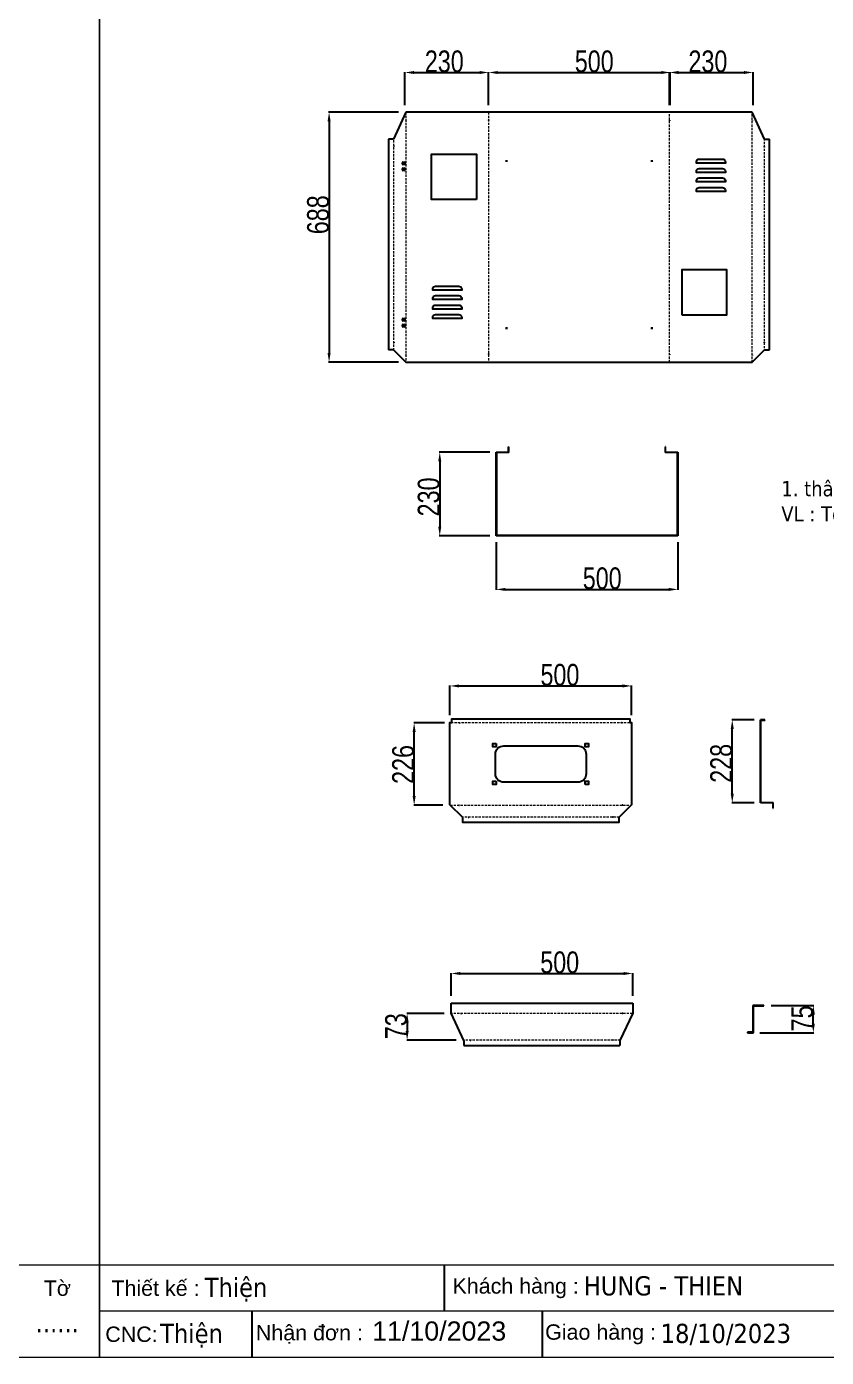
# Model space of a CAD drawing. Header units: inches. Extents: x 21 to 136330, y 8 to 58290.
# Drawn here: x 8007 to 10209, y 19901 to 23563 of the extents above; entities that cross this region are included whole.
import ezdxf
from ezdxf.enums import TextEntityAlignment as Align

# ---------------------------------------------------------------- set-up
doc = ezdxf.new("R2010")
doc.units = ezdxf.units.IN
doc.header["$MEASUREMENT"] = 0
doc.linetypes.add('HIDDEN', pattern=[9.525, 6.35, -3.175])
for name, color, linetype in [('0 KHUNG KT01', 7, 'Continuous'), ('@.0.DM. NÉT CHÍNH', 7, 'Continuous'), ('@.DM. ĐIỂM DẤU', 1, 'Continuous')]:
    doc.layers.add(name, color=color, linetype=linetype)
doc.layers.add('0 TĂNG CỨNG', color=7, linetype='Continuous', lineweight=15)
doc.layers.add('@.0.DM. NÉT ĐỨT', color=8, linetype='HIDDEN', lineweight=9)
doc.layers.add('@.DM. KÍCH THƯỚC', color=8, linetype='Continuous', transparency=0.2)
doc.layers.add('@.DM. KÍCH THƯỚC @ 1', color=8, linetype='Continuous', transparency=0.2)
doc.styles.add('ARIAL', font='arial.ttf')
doc.styles.add('Note Text (ISO)', font='tahoma.ttf')
doc.styles.add('roman', font='roman.shx', dxfattribs={"width": 0.8})
doc.styles.add('Tahoma (Input Text)', font='tahoma.ttf')
doc.dimstyles.new('Kích thước Duy Mạnh', dxfattribs={"dimtxt": 30, "dimasz": 25, "dimexe": 1.25, "dimexo": 20, "dimtad": 1, "dimdec": 1, "dimtxsty": 'roman', "dimcen": 2.5, "dimclrd": 8, "dimclre": 8, "dimclrt": 2, "dimadec": 0, "dimazin": 0, "dimtfac": 1, "dimtdec": 1, "dimtix": 1, "dimtmove": 0, "dimatfit": 3, "dimfxl": 1, "dimtfillclr": 1, "dimarcsym": 0})

# ---------------------------------------------------------------- blocks, each defined once
blk = doc.blocks.new('*D1135')
at = {"layer": '@.DM. KÍCH THƯỚC', "color": 8, "lineweight": -2, "transparency": 16777216}
for p, q in [((9172.9, 21668), (9172.9, 21749.9)), ((9672.9, 21668), (9672.9, 21749.9))]:
    blk.add_line(p, q, dxfattribs=at)
at = {"layer": '@.DM. KÍCH THƯỚC', "lineweight": -2, "transparency": 16777216}
blk.add_line((9197.9, 21748.6), (9647.9, 21748.6), dxfattribs=at)
at = {"layer": '@.DM. KÍCH THƯỚC', "transparency": 16777216}
for points in [[(9197.9, 21752.8), (9197.9, 21744.5), (9172.9, 21748.6)], [(9647.9, 21752.8), (9647.9, 21744.5), (9672.9, 21748.6)]]:
    blk.add_solid(points, dxfattribs=at)
at = {"layer": 'Defpoints', "color": 0, "transparency": 16777216}
for p in [(9672.9, 21748.6), (9172.9, 21648), (9672.9, 21648)]:
    blk.add_point(p, dxfattribs=at)
at = {"layer": '@.DM. KÍCH THƯỚC', "color": 2, "transparency": 16777216, "insert": (9422.1, 21809.3), "char_height": 60, "attachment_point": 1, "style": 'roman'}
blk.add_mtext('500', dxfattribs=at)
blk = doc.blocks.new('*D1138')
at = {"layer": '@.DM. KÍCH THƯỚC', "color": 8, "lineweight": -2, "transparency": 16777216}
for p, q in [((9176, 20896), (9176, 20958.8)), ((9676, 20896), (9676, 20958.8))]:
    blk.add_line(p, q, dxfattribs=at)
at = {"layer": '@.DM. KÍCH THƯỚC', "lineweight": -2, "transparency": 16777216}
blk.add_line((9201, 20957.6), (9651, 20957.6), dxfattribs=at)
at = {"layer": '@.DM. KÍCH THƯỚC', "transparency": 16777216}
for points in [[(9201, 20961.7), (9201, 20953.4), (9176, 20957.6)], [(9651, 20961.7), (9651, 20953.4), (9676, 20957.6)]]:
    blk.add_solid(points, dxfattribs=at)
at = {"layer": 'Defpoints', "color": 0, "transparency": 16777216}
for p in [(9676, 20957.6), (9176, 20876), (9676, 20876)]:
    blk.add_point(p, dxfattribs=at)
at = {"layer": '@.DM. KÍCH THƯỚC', "color": 2, "transparency": 16777216, "insert": (9421.5, 21018.2), "char_height": 60, "attachment_point": 1, "style": 'roman'}
blk.add_mtext('500', dxfattribs=at)
blk = doc.blocks.new('*D1139')
at = {"layer": '@.DM. KÍCH THƯỚC', "color": 8, "lineweight": -2, "transparency": 16777216}
for p, q in [((9156.7, 20847.1), (9053.8, 20847.1)), ((9190.3, 20774.2), (9053.8, 20774.2))]:
    blk.add_line(p, q, dxfattribs=at)
at = {"layer": '@.DM. KÍCH THƯỚC', "lineweight": -2, "transparency": 16777216}
blk.add_line((9055, 20822.1), (9055, 20799.2), dxfattribs=at)
at = {"layer": '@.DM. KÍCH THƯỚC', "transparency": 16777216}
for points in [[(9050.8, 20822.1), (9059.2, 20822.1), (9055, 20847.1)], [(9050.8, 20799.2), (9059.2, 20799.2), (9055, 20774.2)]]:
    blk.add_solid(points, dxfattribs=at)
at = {"layer": 'Defpoints', "color": 0, "transparency": 16777216}
for p in [(9176.7, 20847.1), (9055, 20774.2), (9210.3, 20774.2)]:
    blk.add_point(p, dxfattribs=at)
at = {"layer": '@.DM. KÍCH THƯỚC', "color": 2, "transparency": 16777216, "insert": (8994.4, 20776.8), "char_height": 60, "attachment_point": 1, "rotation": 90, "style": 'roman'}
blk.add_mtext('73', dxfattribs=at)
blk = doc.blocks.new('*D1141')
at = {"layer": '@.DM. KÍCH THƯỚC', "color": 8, "lineweight": -2, "transparency": 16777216}
for p, q in [((9157.9, 21647), (9073.1, 21647)), ((9153.6, 21420.8), (9073.1, 21420.8))]:
    blk.add_line(p, q, dxfattribs=at)
at = {"layer": '@.DM. KÍCH THƯỚC', "lineweight": -2, "transparency": 16777216}
blk.add_line((9074.3, 21445.8), (9074.3, 21622), dxfattribs=at)
at = {"layer": '@.DM. KÍCH THƯỚC', "transparency": 16777216}
for points in [[(9070.1, 21622), (9078.5, 21622), (9074.3, 21647)], [(9070.1, 21445.8), (9078.5, 21445.8), (9074.3, 21420.8)]]:
    blk.add_solid(points, dxfattribs=at)
at = {"layer": 'Defpoints', "color": 0, "transparency": 16777216}
for p in [(9074.3, 21647), (9177.9, 21647), (9173.6, 21420.8)]:
    blk.add_point(p, dxfattribs=at)
at = {"layer": '@.DM. KÍCH THƯỚC', "color": 2, "transparency": 16777216, "insert": (9013.7, 21479.1), "char_height": 60, "attachment_point": 1, "rotation": 90, "style": 'roman'}
blk.add_mtext('226', dxfattribs=at)
blk = doc.blocks.new('*D1142')
at = {"layer": '@.DM. KÍCH THƯỚC', "color": 8, "lineweight": -2, "transparency": 16777216}
for p, q in [((10010.1, 21655.2), (9948.9, 21655.2)), ((10010.1, 21426.9), (9948.9, 21426.9))]:
    blk.add_line(p, q, dxfattribs=at)
at = {"layer": '@.DM. KÍCH THƯỚC', "lineweight": -2, "transparency": 16777216}
blk.add_line((9950.1, 21451.9), (9950.1, 21630.2), dxfattribs=at)
at = {"layer": '@.DM. KÍCH THƯỚC', "transparency": 16777216}
for points in [[(9945.9, 21630.2), (9954.3, 21630.2), (9950.1, 21655.2)], [(9945.9, 21451.9), (9954.3, 21451.9), (9950.1, 21426.9)]]:
    blk.add_solid(points, dxfattribs=at)
at = {"layer": 'Defpoints', "color": 0, "transparency": 16777216}
for p in [(9950.1, 21655.2), (10030.1, 21655.2), (10030.1, 21426.9)]:
    blk.add_point(p, dxfattribs=at)
at = {"layer": '@.DM. KÍCH THƯỚC', "color": 2, "transparency": 16777216, "insert": (9889.5, 21482.1), "char_height": 60, "attachment_point": 1, "rotation": 90, "style": 'roman'}
blk.add_mtext('228', dxfattribs=at)
blk = doc.blocks.new('*D1169')
at = {"layer": '@.DM. KÍCH THƯỚC', "color": 8, "lineweight": -2, "transparency": 16777216}
for p, q in [((9031.5, 23326.9), (8838.9, 23326.9)), ((9031, 22639.3), (8838.9, 22639.3))]:
    blk.add_line(p, q, dxfattribs=at)
at = {"layer": '@.DM. KÍCH THƯỚC', "lineweight": -2, "transparency": 16777216}
blk.add_line((8840.1, 23301.9), (8840.1, 22664.3), dxfattribs=at)
at = {"layer": '@.DM. KÍCH THƯỚC', "transparency": 16777216}
for points in [[(8835.9, 23301.9), (8844.3, 23301.9), (8840.1, 23326.9)], [(8835.9, 22664.3), (8844.3, 22664.3), (8840.1, 22639.3)]]:
    blk.add_solid(points, dxfattribs=at)
at = {"layer": 'Defpoints', "color": 0, "transparency": 16777216}
for p in [(9051.5, 23326.9), (8840.1, 22639.3), (9051, 22639.3)]:
    blk.add_point(p, dxfattribs=at)
at = {"layer": '@.DM. KÍCH THƯỚC', "color": 2, "transparency": 16777216, "insert": (8779.5, 22991.4), "char_height": 60, "attachment_point": 1, "rotation": 90, "style": 'roman'}
blk.add_mtext('688', dxfattribs=at)
blk = doc.blocks.new('*D1170')
at = {"layer": '@.DM. KÍCH THƯỚC', "color": 8, "lineweight": -2, "transparency": 16777216}
for p, q in [((9049, 23346.8), (9049, 23437.6)), ((9279.3, 23346.9), (9279.3, 23437.6))]:
    blk.add_line(p, q, dxfattribs=at)
at = {"layer": '@.DM. KÍCH THƯỚC', "lineweight": -2, "transparency": 16777216}
blk.add_line((9074, 23436.4), (9254.3, 23436.4), dxfattribs=at)
at = {"layer": '@.DM. KÍCH THƯỚC', "transparency": 16777216}
for points in [[(9074, 23440.5), (9074, 23432.2), (9049, 23436.4)], [(9254.3, 23440.5), (9254.3, 23432.2), (9279.3, 23436.4)]]:
    blk.add_solid(points, dxfattribs=at)
at = {"layer": 'Defpoints', "color": 0, "transparency": 16777216}
for p in [(9279.3, 23436.4), (9049, 23326.8), (9279.3, 23326.9)]:
    blk.add_point(p, dxfattribs=at)
at = {"layer": '@.DM. KÍCH THƯỚC', "color": 2, "transparency": 16777216, "insert": (9103.7, 23497), "char_height": 60, "attachment_point": 1, "style": 'roman'}
blk.add_mtext('230', dxfattribs=at)
blk = doc.blocks.new('*D1171')
at = {"layer": '@.DM. KÍCH THƯỚC', "color": 8, "lineweight": -2, "transparency": 16777216}
for p, q in [((9279.3, 23346.9), (9279.3, 23437.6)), ((9779.6, 23346.9), (9779.6, 23437.6))]:
    blk.add_line(p, q, dxfattribs=at)
at = {"layer": '@.DM. KÍCH THƯỚC', "lineweight": -2, "transparency": 16777216}
blk.add_line((9304.3, 23436.4), (9754.6, 23436.4), dxfattribs=at)
at = {"layer": '@.DM. KÍCH THƯỚC', "transparency": 16777216}
for points in [[(9304.3, 23440.5), (9304.3, 23432.2), (9279.3, 23436.4)], [(9754.6, 23440.5), (9754.6, 23432.2), (9779.6, 23436.4)]]:
    blk.add_solid(points, dxfattribs=at)
at = {"layer": 'Defpoints', "color": 0, "transparency": 16777216}
for p in [(9779.6, 23436.4), (9279.3, 23326.9), (9779.6, 23326.9)]:
    blk.add_point(p, dxfattribs=at)
at = {"layer": '@.DM. KÍCH THƯỚC', "color": 2, "transparency": 16777216, "insert": (9516.6, 23497), "char_height": 60, "attachment_point": 1, "style": 'roman'}
blk.add_mtext('500', dxfattribs=at)
blk = doc.blocks.new('*D1172')
at = {"layer": '@.DM. KÍCH THƯỚC', "color": 8, "lineweight": -2, "transparency": 16777216}
for p, q in [((9777.2, 23346.9), (9777.2, 23437.6)), ((10007.6, 23346.8), (10007.6, 23437.6))]:
    blk.add_line(p, q, dxfattribs=at)
at = {"layer": '@.DM. KÍCH THƯỚC', "lineweight": -2, "transparency": 16777216}
blk.add_line((9802.2, 23436.4), (9982.6, 23436.4), dxfattribs=at)
at = {"layer": '@.DM. KÍCH THƯỚC', "transparency": 16777216}
for points in [[(9802.2, 23440.5), (9802.2, 23432.2), (9777.2, 23436.4)], [(9982.6, 23440.5), (9982.6, 23432.2), (10007.6, 23436.4)]]:
    blk.add_solid(points, dxfattribs=at)
at = {"layer": 'Defpoints', "color": 0, "transparency": 16777216}
for p in [(10007.6, 23436.4), (9777.2, 23326.9), (10007.6, 23326.8)]:
    blk.add_point(p, dxfattribs=at)
at = {"layer": '@.DM. KÍCH THƯỚC', "color": 2, "transparency": 16777216, "insert": (9829.5, 23497), "char_height": 60, "attachment_point": 1, "style": 'roman'}
blk.add_mtext('230', dxfattribs=at)
blk = doc.blocks.new('*D1173')
at = {"layer": '@.DM. KÍCH THƯỚC', "color": 8, "lineweight": -2, "transparency": 16777216}
for p, q in [((9282.6, 22391.8), (9143.6, 22391.8)), ((9282.6, 22161.8), (9143.6, 22161.8))]:
    blk.add_line(p, q, dxfattribs=at)
at = {"layer": '@.DM. KÍCH THƯỚC', "lineweight": -2, "transparency": 16777216}
blk.add_line((9144.8, 22366.8), (9144.8, 22186.8), dxfattribs=at)
at = {"layer": '@.DM. KÍCH THƯỚC', "transparency": 16777216}
for points in [[(9140.6, 22366.8), (9149, 22366.8), (9144.8, 22391.8)], [(9140.6, 22186.8), (9149, 22186.8), (9144.8, 22161.8)]]:
    blk.add_solid(points, dxfattribs=at)
at = {"layer": 'Defpoints', "color": 0, "transparency": 16777216}
for p in [(9302.6, 22391.8), (9144.8, 22161.8), (9302.6, 22161.8)]:
    blk.add_point(p, dxfattribs=at)
at = {"layer": '@.DM. KÍCH THƯỚC', "color": 2, "transparency": 16777216, "insert": (9084.2, 22215.1), "char_height": 60, "attachment_point": 1, "rotation": 90, "style": 'roman'}
blk.add_mtext('230', dxfattribs=at)
blk = doc.blocks.new('*D1174')
at = {"layer": '@.DM. KÍCH THƯỚC', "color": 8, "lineweight": -2, "transparency": 16777216}
for p, q in [((9300.2, 22144.2), (9300.2, 22013)), ((9800.2, 22144.2), (9800.2, 22013))]:
    blk.add_line(p, q, dxfattribs=at)
at = {"layer": '@.DM. KÍCH THƯỚC', "lineweight": -2, "transparency": 16777216}
blk.add_line((9325.2, 22014.2), (9775.2, 22014.2), dxfattribs=at)
at = {"layer": '@.DM. KÍCH THƯỚC', "transparency": 16777216}
for points in [[(9325.2, 22018.4), (9325.2, 22010.1), (9300.2, 22014.2)], [(9775.2, 22018.4), (9775.2, 22010.1), (9800.2, 22014.2)]]:
    blk.add_solid(points, dxfattribs=at)
at = {"layer": 'Defpoints', "color": 0, "transparency": 16777216}
for p in [(9300.2, 22164.2), (9800.2, 22164.2), (9800.2, 22014.2)]:
    blk.add_point(p, dxfattribs=at)
at = {"layer": '@.DM. KÍCH THƯỚC', "color": 2, "transparency": 16777216, "insert": (9538.5, 22074.8), "char_height": 60, "attachment_point": 1, "style": 'roman'}
blk.add_mtext('500', dxfattribs=at)
blk = doc.blocks.new('*D1175')
at = {"layer": '@.DM. KÍCH THƯỚC', "color": 8, "lineweight": -2, "transparency": 16777216}
for p, q in [((10056.9, 20869.5), (10174.5, 20869.5)), ((10025.7, 20794.5), (10174.5, 20794.5))]:
    blk.add_line(p, q, dxfattribs=at)
at = {"layer": '@.DM. KÍCH THƯỚC', "lineweight": -2, "transparency": 16777216}
blk.add_line((10173.3, 20819.5), (10173.3, 20844.5), dxfattribs=at)
at = {"layer": '@.DM. KÍCH THƯỚC', "transparency": 16777216}
for points in [[(10169.1, 20844.5), (10177.5, 20844.5), (10173.3, 20869.5)], [(10169.1, 20819.5), (10177.5, 20819.5), (10173.3, 20794.5)]]:
    blk.add_solid(points, dxfattribs=at)
at = {"layer": 'Defpoints', "color": 0, "transparency": 16777216}
for p in [(10036.9, 20869.5), (10173.3, 20869.5), (10005.7, 20794.5)]:
    blk.add_point(p, dxfattribs=at)
at = {"layer": '@.DM. KÍCH THƯỚC', "color": 2, "transparency": 16777216, "insert": (10112.7, 20798.2), "char_height": 60, "attachment_point": 1, "rotation": 90, "style": 'roman'}
blk.add_mtext('75', dxfattribs=at)
blk = doc.blocks.new('KHUNG KT1')
at = {"color": 7}
for p, q in [((7128, -4752), (0, -4752)), ((4848, -4896), (0, -4896))]:
    blk.add_line(p, q, dxfattribs=at)
blk.add_lwpolyline([(0, 0), (7128, 0), (7128, -5040), (0, -5040)], close=True, dxfattribs=at)
at = {"layer": '0 KHUNG KT01'}
for p, q in [((1077.9, -4752), (1077.9, -4896)), ((476.3, -4896), (476.3, -5040)), ((1385.1, -4896), (1385.1, -5040))]:
    blk.add_line(p, q, dxfattribs=at)
at = {"color": 2, "char_height": 48, "style": 'ARIAL'}
for s, insert, width, attachment_point in [('  Thiết kế :', (0, -4824), 2202.321, 4), ('  Khách hàng :', (1066.9, -4824), 2202.321, 4), ('Tờ', (6996, -4824), 264, 5), ('CNC:', (18.2, -4968), 2202.321, 4), ('  Nhận đơn :', (451.9, -4968), 2202.321, 4), ('  Giao hàng :', (1356.7, -4968), 2202.321, 4)]:
    blk.add_mtext(s, dxfattribs=dict(at, insert=insert, width=width, attachment_point=attachment_point))
at = {"color": 1, "style": 'Tahoma (Input Text)', "flags": 8}
for tag, p in [('#01', (328.9, -4851.1)), ('#03', (1514.7, -4846.3)), ('#05', (2819, -4851.1)), ('#07', (4424, -4851.1)), ('#09', (5172.9, -4851.1)), ('#02', (189.8, -4995.1)), ('#04', (1755.3, -4995.1)), ('#06', (2727.8, -4995.1)), ('#08', (4382.7, -4995.1)), ('#10', (5172.9, -4995.1))]:
    blk.add_attdef(tag, p, '', height=60, dxfattribs=at)
blk.add_attdef('#11', text='', height=60, dxfattribs=at).set_placement((6996, -4961.6), align=Align.CENTER)
at = {"layer": '0 TĂNG CỨNG', "color": 1, "style": 'ARIAL'}
blk.add_attdef('#12', (852.8, -4987.6), '', height=60, dxfattribs=at)

msp = doc.modelspace()

# ---------------------------------------------------------------- linework, layer by layer
at = {"lineweight": -2}
for p, q in [((9177.8633, 21646.9663), (9177.8633, 21647.9379)), ((9667.8633, 21646.9663), (9667.8633, 21647.9379))]:
    msp.add_line(p, q, dxfattribs=at)
at = {"color": 2, "lineweight": -2}
for points in [[(9245.7227, 23087.3086), (9121.7227, 23087.3086), (9121.7227, 23211.3086), (9245.7227, 23211.3086)], [(9810.837, 22769.8495), (9934.837, 22769.8495), (9934.837, 22893.8495), (9810.837, 22893.8495)]]:
    msp.add_lwpolyline(points, close=True, dxfattribs=at)
at = {"color": 2}
for points in [[(9859.1942, 23198.1067), (9923.1942, 23198.1067, -0.414213562), (9931.1942, 23190.1067), (9931.1942, 23187.1067), (9851.1942, 23187.1067), (9851.1942, 23190.1067, -0.414213562)], [(9859.1942, 23172.1067), (9923.1942, 23172.1067, -0.414213562), (9931.1942, 23164.1067), (9931.1942, 23161.1067), (9851.1942, 23161.1067), (9851.1942, 23164.1067, -0.414213562)], [(9859.1942, 23146.1067), (9923.1942, 23146.1067, -0.414213562), (9931.1942, 23138.1067), (9931.1942, 23135.1067), (9851.1942, 23135.1067), (9851.1942, 23138.1067, -0.414213562)], [(9859.1942, 23120.1067), (9923.1942, 23120.1067, -0.414213562), (9931.1942, 23112.1067), (9931.1942, 23109.1067), (9851.1942, 23109.1067), (9851.1942, 23112.1067, -0.414213562)], [(9133.3655, 22848.6067), (9197.3655, 22848.6067, -0.414213562), (9205.3655, 22840.6067), (9205.3655, 22837.6067), (9125.3655, 22837.6067), (9125.3655, 22840.6067, -0.414213562)], [(9133.3655, 22822.6067), (9197.3655, 22822.6067, -0.414213562), (9205.3655, 22814.6067), (9205.3655, 22811.6067), (9125.3655, 22811.6067), (9125.3655, 22814.6067, -0.414213562)], [(9133.3655, 22796.6067), (9197.3655, 22796.6067, -0.414213562), (9205.3655, 22788.6067), (9205.3655, 22785.6067), (9125.3655, 22785.6067), (9125.3655, 22788.6067, -0.414213562)], [(9133.3655, 22770.6067), (9197.3655, 22770.6067, -0.414213562), (9205.3655, 22762.6067), (9205.3655, 22759.6067), (9125.3655, 22759.6067), (9125.3655, 22762.6067, -0.414213562)]]:
    msp.add_lwpolyline(points, format="xyb", close=True, dxfattribs=at)
at = {"layer": '@.0.DM. NÉT CHÍNH', "color": 0}
for p, q in [((9051.805, 23326.9067), (9017.4512, 23253.1067)), ((10004.7547, 23326.9067), (9051.805, 23326.9067)), ((10039.1085, 23253.1067), (10004.7547, 23326.9067)), ((9017.4512, 23253.1067), (9003.5368, 23253.1067)), ((9003.5368, 23253.1067), (9003.5368, 22673.1067)), ((10039.1085, 23253.1067), (10053.0228, 23253.1067)), ((10053.0228, 22673.1067), (10053.0228, 23253.1067)), ((9044.2012, 23189.6067), (9046.7012, 23189.6067)), ((9046.7012, 23183.1067), (9044.2012, 23183.1067)), ((9044.2012, 23173.1067), (9046.7012, 23173.1067)), ((9046.7012, 23166.6067), (9044.2012, 23166.6067)), ((9044.2012, 22759.6067), (9046.7012, 22759.6067)), ((9046.7012, 22753.1067), (9044.2012, 22753.1067)), ((9044.2012, 22743.1067), (9046.7012, 22743.1067)), ((9046.7012, 22736.6067), (9044.2012, 22736.6067)), ((9017.4512, 22673.1067), (9003.5368, 22673.1067)), ((9017.4512, 22673.1067), (9051.2512, 22639.3067)), ((10005.3085, 22639.3067), (10039.1085, 22673.1067)), ((10039.1085, 22673.1067), (10053.0228, 22673.1067)), ((9051.2512, 22639.3067), (10005.3085, 22639.3067)), ((9300.2104, 22391.8221), (9334.0104, 22391.8221)), ((9300.2104, 22161.8221), (9300.2104, 22391.8221)), ((9335.2104, 22390.6221), (9301.4104, 22390.6221)), ((9301.4104, 22390.6221), (9301.4104, 22163.0221)), ((9334.0104, 22391.8221), (9334.0104, 22406.6221)), ((9334.0104, 22406.6221), (9335.2104, 22406.6221)), ((9335.2104, 22390.6221), (9335.2104, 22406.6221)), ((9765.2104, 22406.6221), (9765.2104, 22390.6221)), ((9766.4104, 22406.6221), (9765.2104, 22406.6221)), ((9799.0104, 22390.6221), (9765.2104, 22390.6221)), ((9766.4104, 22391.8221), (9766.4104, 22406.6221)), ((9766.4104, 22391.8221), (9800.2104, 22391.8221)), ((9799.0104, 22163.0221), (9799.0104, 22390.6221)), ((9800.2104, 22391.8221), (9800.2104, 22161.8221)), ((9800.2104, 22161.8221), (9300.2104, 22161.8221)), ((9301.4104, 22163.0221), (9799.0104, 22163.0221)), ((10027.7142, 21426.8667), (10027.7142, 21655.1667)), ((10039.7142, 21655.1667), (10027.7142, 21655.1667)), ((10028.9142, 21428.0667), (10028.9142, 21653.9667)), ((10039.7142, 21653.9667), (10028.9142, 21653.9667)), ((10039.7142, 21653.9667), (10039.7142, 21655.1667)), ((10061.5142, 21426.8667), (10027.7142, 21426.8667)), ((10028.9142, 21428.0667), (10062.7142, 21428.0667)), ((10061.5142, 21426.8667), (10061.5142, 21412.0667)), ((10062.7142, 21412.0667), (10062.7142, 21428.0667)), ((10061.5142, 21412.0667), (10062.7142, 21412.0667)), ((9175.9942, 20848.1987), (9175.9942, 20875.9843)), ((9175.9942, 20875.9843), (9675.9942, 20875.9843)), ((9675.9942, 20875.9843), (9675.9942, 20848.1987)), ((10036.9481, 20869.5175), (10006.9481, 20869.5175)), ((10006.9481, 20869.5175), (10006.9481, 20795.7175)), ((10036.9481, 20868.3175), (10036.9481, 20869.5175)), ((9210.9942, 20773.1987), (9175.9942, 20848.1987)), ((9675.9942, 20848.1987), (9640.9942, 20773.1987)), ((10008.1481, 20868.3175), (10036.9481, 20868.3175)), ((10008.1481, 20794.5175), (10008.1481, 20868.3175)), ((9210.9942, 20773.1987), (9210.9942, 20759.2844)), ((9640.9942, 20773.1987), (9640.9942, 20759.2844)), ((10006.9481, 20795.7175), (9992.1481, 20795.7175)), ((9992.1481, 20795.7175), (9992.1481, 20794.5175)), ((9992.1481, 20794.5175), (10008.1481, 20794.5175)), ((9210.9942, 20759.2844), (9640.9942, 20759.2844))]:
    msp.add_line(p, q, dxfattribs=at)
at = {"layer": '@.0.DM. NÉT CHÍNH', "color": 1}
for p, q in [((9325.7798, 23193.1067), (9330.7798, 23193.1067)), ((9328.2798, 23195.6067), (9328.2798, 23190.6067)), ((9725.7798, 23193.1067), (9730.7798, 23193.1067)), ((9728.2798, 23195.6067), (9728.2798, 23190.6067)), ((9325.7798, 22733.1067), (9330.7798, 22733.1067)), ((9328.2798, 22735.6067), (9328.2798, 22730.6067)), ((9725.7798, 22733.1067), (9730.7798, 22733.1067)), ((9728.2798, 22735.6067), (9728.2798, 22730.6067))]:
    msp.add_line(p, q, dxfattribs=at)
at = {"layer": '@.0.DM. NÉT CHÍNH', "color": 0}
for points in [[(9207.8633, 21386.7948), (9172.8633, 21421.7948), (9172.8633, 21648.0091), (9177.8633, 21648.0091), (9177.8633, 21657.9234), (9667.8633, 21657.9234), (9667.8633, 21648.0091), (9672.8633, 21648.0091), (9672.8633, 21421.7948), (9637.8633, 21386.7948), (9637.8633, 21372.8804), (9207.8633, 21372.8804)], [(9300.3633, 21590.3591), (9300.3633, 21581.3591), (9291.3633, 21581.3591), (9291.3633, 21590.3591)], [(9545.3633, 21581.3591), (9545.3633, 21590.3591), (9554.3633, 21590.3591), (9554.3633, 21581.3591)], [(9300.3633, 21486.3591), (9300.3633, 21477.3591), (9291.3633, 21477.3591), (9291.3633, 21486.3591)], [(9545.3633, 21477.3591), (9545.3633, 21486.3591), (9554.3633, 21486.3591), (9554.3633, 21477.3591)]]:
    msp.add_lwpolyline(points, close=True, dxfattribs=at)
msp.add_lwpolyline([(9320.8633, 21583.8591), (9524.8633, 21583.8591, -0.414213562), (9547.8633, 21560.8591), (9547.8633, 21506.8591, -0.414213562), (9524.8633, 21483.8591), (9320.8633, 21483.8591, -0.414213562), (9297.8633, 21506.8591), (9297.8633, 21560.8591, -0.414213562)], format="xyb", close=True, dxfattribs=at)
for centre, start, end in [((9044.2012, 23186.3567), 90, 270), ((9046.7012, 23186.3567), 270, 90), ((9044.2012, 23169.8567), 90, 270), ((9046.7012, 23169.8567), 270, 90), ((9044.2012, 22756.3567), 90, 270), ((9044.2012, 22739.8567), 90, 270), ((9046.7012, 22756.3567), 270, 90), ((9046.7012, 22739.8567), 270, 90)]:
    msp.add_arc(centre, 3.25, start, end, dxfattribs=at)
at = {"layer": '@.0.DM. NÉT ĐỨT'}
for p, q in [((9051.4083, 23326.8012), (9051.4083, 22639.3067)), ((9279.3227, 23326.9067), (9279.3227, 22639.3067)), ((9777.237, 22639.3067), (9777.237, 23326.9067)), ((10005.1513, 22639.3067), (10005.1513, 23326.8012)), ((9018.494, 22671.9067), (9018.494, 23255.3352)), ((10038.0657, 23255.3352), (10038.0657, 22671.9067)), ((9667.8633, 21646.9663), (9177.8633, 21646.9663)), ((9173.5663, 21420.7519), (9672.1604, 21420.7519)), ((9639.0633, 21387.8376), (9206.6633, 21387.8376)), ((9675.2673, 20847.0915), (9176.7211, 20847.0915)), ((9641.6404, 20774.2415), (9210.3481, 20774.2415))]:
    msp.add_line(p, q, dxfattribs=at)
at = {"layer": '@.DM. ĐIỂM DẤU'}
for p, q in [((9051.4083, 23303.1385), (9051.4083, 23301.1385)), ((9279.3227, 23305.8613), (9279.3227, 23303.8613)), ((9777.237, 23305.5047), (9777.237, 23303.5047)), ((10005.1513, 23304.5422), (10005.1513, 23302.5422)), ((9018.494, 23234.8732), (9018.494, 23232.8732)), ((10038.0657, 23232.8432), (10038.0657, 23230.8432)), ((9018.494, 22694.4), (9018.494, 22692.4)), ((10038.0657, 22694.3698), (10038.0657, 22692.3698)), ((9051.4083, 22660.4311), (9051.4083, 22658.4311)), ((9279.3227, 22662.07), (9279.3227, 22660.07)), ((9777.237, 22661.5006), (9777.237, 22659.5006)), ((10005.1513, 22659.8522), (10005.1513, 22657.8522)), ((9198.767, 21646.9663), (9200.767, 21646.9663)), ((9646.9597, 21646.9663), (9644.9597, 21646.9663)), ((9196.9621, 21420.7519), (9198.9621, 21420.7519)), ((9648.7646, 21420.7519), (9646.7646, 21420.7519)), ((9223.1113, 21387.8376), (9225.1113, 21387.8376)), ((9622.6153, 21387.8376), (9620.6153, 21387.8376)), ((9202.9194, 20847.0915), (9204.9194, 20847.0915)), ((9649.069, 20847.0915), (9647.069, 20847.0915)), ((9228.7086, 20774.2415), (9230.7086, 20774.2415)), ((9623.2798, 20774.2415), (9621.2798, 20774.2415))]:
    msp.add_line(p, q, dxfattribs=at)

# ---------------------------------------------------------------- block references
at = {"layer": '0 TĂNG CỨNG', "color": 1}
ref = msp.add_blockref('KHUNG KT1', (1933.8056, 24337.5899), dxfattribs=dict(at, xscale=0.8802084669719292, yscale=0.8802084669719292, zscale=0.8802084669719292))
ref.add_attrib('#11', '......', dxfattribs={"layer": '0', "color": 1, "height": 52.81251, "style": 'Tahoma (Input Text)'}).set_placement((8091.7297, 19970.317), align=Align.CENTER)
ref = msp.add_blockref('KHUNG KT1', (8207.9315, 24337.5899), dxfattribs=dict(at, xscale=0.8802084669719292, yscale=0.8802084669719292, zscale=0.8802084669719292))
ref.add_attrib('#12', '11/10/2023', (8958.6169, 19947.4572), dxfattribs={"color": 1, "height": 52.81251, "style": 'ARIAL'})
ref.add_attrib('#01', 'Thiện', (8497.4571, 20067.6453), dxfattribs={"layer": '0', "color": 1, "height": 52.81251, "style": 'Tahoma (Input Text)'})
ref.add_attrib('#03', 'HUNG - THIEN', (9541.1994, 20071.8146), dxfattribs={"layer": '0', "color": 1, "height": 52.812508, "style": 'Tahoma (Input Text)'})
ref.add_attrib('#04', '18/10/2023', (9752.964, 19940.8953), dxfattribs={"layer": '0', "color": 1, "height": 52.81251, "style": 'Tahoma (Input Text)'})
ref.add_attrib('#02', 'Thiện', (8374.9829, 19940.8953), dxfattribs={"layer": '0', "color": 1, "height": 52.81251, "style": 'Tahoma (Input Text)'})

# ---------------------------------------------------------------- texts
at = {"layer": '@.0.DM. NÉT CHÍNH', "color": 2, "insert": (10085.0635, 22312.3289), "char_height": 41.999999, "width": 551.411705, "attachment_point": 1, "line_spacing_factor": 0.987884, "style": 'Note Text (ISO)'}
msp.add_mtext('1. thân tủ - SL : 1\\PVL : Tôn 1.0', dxfattribs=at)

# ---------------------------------------------------------------- dimensions: what is measured, and where the dimension line sits
at = {"layer": '@.DM. KÍCH THƯỚC @ 1', "color": 0}
for base, p1, p2, angle, override, picture, middle in [((9279.3227, 23436.3648), (9049.0083, 23326.8038), (9279.3227, 23326.9067), 180, {"dimscale": 1, "dimtxt": 60, "dimdec": 0, "dimclrd": 256, "dimtdec": 0, "dimtix": 1, "dimtofl": 0, "dimtmove": 0, "dimatfit": 1}, '*D1170', (9165.3655, 23436.3648)), ((9779.637, 23436.3648), (9279.3227, 23326.9067), (9779.637, 23326.9067), 180, {"dimscale": 1, "dimtxt": 60, "dimdec": 0, "dimclrd": 256, "dimtdec": 0, "dimtix": 1, "dimtofl": 0, "dimtmove": 0, "dimatfit": 1}, '*D1171', (9578.2798, 23436.3648)), ((8840.1005, 22639.3067), (9051.4672, 23326.9067), (9050.9559, 22639.3067), 90, {"dimscale": 1, "dimtxt": 60, "dimdec": 0, "dimclrd": 256, "dimtdec": 0, "dimtix": 1, "dimtofl": 0, "dimtmove": 0, "dimatfit": 1}, '*D1169', (8840.1005, 23053.1067)), ((9144.8016, 22161.8221), (9302.6104, 22391.8221), (9302.6104, 22161.8221), 270, {"dimscale": 1, "dimtxt": 60, "dimdec": 0, "dimclrd": 256, "dimtdec": 0, "dimtix": 1, "dimtofl": 0, "dimtmove": 0, "dimatfit": 1}, '*D1173', (9144.8016, 22276.8221)), ((9672.8633, 21748.6357), (9172.8633, 21648.0091), (9672.8633, 21648.0091), 180, {"dimscale": 1, "dimtxt": 60, "dimdec": 0, "dimclrd": 256, "dimtdec": 0, "dimtix": 1, "dimtofl": 0, "dimtmove": 0, "dimatfit": 1}, '*D1135', (9483.7963, 21748.6357)), ((9074.3025, 21646.9663), (9173.5663, 21420.7519), (9177.8633, 21646.9663), 90, {"dimscale": 1, "dimtxt": 60, "dimdec": 0, "dimclrd": 256, "dimtdec": 0, "dimtix": 1, "dimtofl": 0, "dimtmove": 0, "dimatfit": 1}, '*D1141', (9074.3025, 21539.6923)), ((9950.1016, 21655.1667), (10030.1142, 21426.8667), (10030.1142, 21655.1667), 270, {"dimscale": 1, "dimtxt": 60, "dimdec": 0, "dimclrd": 256, "dimtdec": 0, "dimtix": 1, "dimtofl": 0, "dimtmove": 0, "dimatfit": 1}, '*D1142', (9950.1016, 21543.7909)), ((9675.9942, 20957.5643), (9175.9942, 20875.9843), (9675.9942, 20875.9843), 180, {"dimscale": 1, "dimtxt": 60, "dimdec": 0, "dimclrd": 256, "dimtdec": 0, "dimtix": 1, "dimtofl": 0, "dimtmove": 0, "dimatfit": 1}, '*D1138', (9483.2441, 20957.5643)), ((10173.2981, 20869.5175), (10005.7481, 20794.5175), (10036.9481, 20869.5175), 270, {"dimscale": 1, "dimtxt": 60, "dimdec": 0, "dimclrd": 256, "dimtdec": 0, "dimtix": 1, "dimtofl": 1, "dimtmove": 0, "dimatfit": 1}, '*D1175', (10173.2981, 20837.0175)), ((9055.0058, 20774.2415), (9176.7211, 20847.0915), (9210.3481, 20774.2415), 90, {"dimscale": 1, "dimtxt": 60, "dimdec": 0, "dimclrd": 256, "dimtdec": 0, "dimtix": 1, "dimtofl": 1, "dimtmove": 0, "dimatfit": 1}, '*D1139', (9055.0058, 20815.6665))]:
    dim = msp.add_linear_dim(base=base, p1=p1, p2=p2, angle=angle, dimstyle='Kích thước Duy Mạnh', override=override, dxfattribs=at)
    dim.commit()
    dim.dimension.update_dxf_attribs({"geometry": picture, "text_midpoint": middle, "dimtype": 128})
for base, p1, p2, picture, middle in [((10007.5513, 23436.3648), (9777.237, 23326.9067), (10007.5513, 23326.8012), '*D1172', (9891.1942, 23436.3648)), ((9800.2104, 22014.2221), (9300.2104, 22164.2221), (9800.2104, 22164.2221), '*D1174', (9600.2104, 22014.2221))]:
    dim = msp.add_linear_dim(base=base, p1=p1, p2=p2, dimstyle='Kích thước Duy Mạnh', override={"dimscale": 1, "dimtxt": 60, "dimdec": 0, "dimclrd": 256, "dimtdec": 0, "dimtix": 1, "dimtofl": 0, "dimtmove": 0, "dimatfit": 1}, dxfattribs=at)
    dim.commit()
    dim.dimension.update_dxf_attribs({"geometry": picture, "text_midpoint": middle, "dimtype": 128})

doc.saveas('drawing.dxf')
